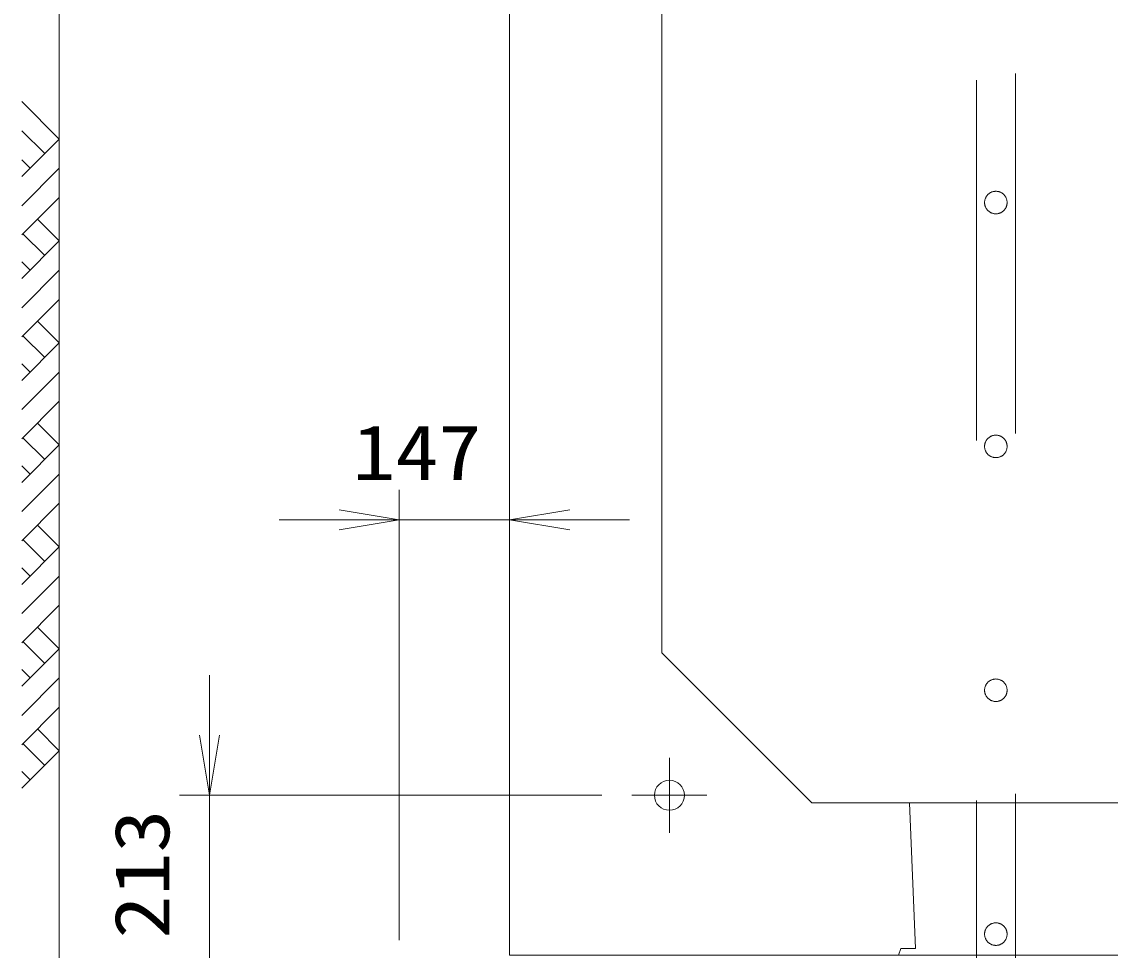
# Model space of a CAD drawing. Units: millimetres at full size. Extents: x 37600 to 71200, y 27760 to 51520.
# Drawn here: x 57747 to 59197, y 34820 to 36058 of the extents above; entities that cross this region are included whole.
import ezdxf
from ezdxf.enums import TextEntityAlignment as Align

# ---------------------------------------------------------------- set-up
doc = ezdxf.new("R2010")
doc.units = ezdxf.units.MM
doc.header["$LTSCALE"] = 80.0044
doc.linetypes.add('CHAIN', pattern=[18.5, 12, -1.5, 3.5, -1.5])
doc.linetypes.add('DASHED_SPACED', pattern=[12, 6, -6])
for name, color, linetype, lineweight in [('0_2', 4, 'Continuous', 13), ('FRP', 4, 'DASHED_SPACED', 13), ('寸法', 6, 'Continuous', 13), ('ﾊｯﾁﾝｸﾞ', 4, 'Continuous', 9)]:
    doc.layers.add(name, color=color, linetype=linetype, lineweight=lineweight)
doc.styles.add('ＭＳ ゴシック', font='')
doc.styles.get('ＭＳ ゴシック').set_extended_font_data('MS Gothic')

# ---------------------------------------------------------------- blocks, each defined once
blk = doc.blocks.new('open_arrow')
at = {"color": 0, "linetype": 'Continuous', "lineweight": -2}
blk.add_lwpolyline([(7.5, 1.25), (0, 0), (7.5, -1.25)], dxfattribs=at)

msp = doc.modelspace()

# ---------------------------------------------------------------- linework, layer by layer
at = {"layer": '0_2', "color": 2, "linetype": 'CHAIN'}
for p, q in [((58610, 34977), (58610, 35077)), ((58560, 35027), (58660, 35027))]:
    msp.add_line(p, q, dxfattribs=at)
at = {"layer": '0_2', "color": 3}
for points in [[(58397, 34814), (62003, 34814), (62003, 37270), (58397, 37270)], [(58800, 35017), (61600, 35017), (61800, 35217), (61800, 36867), (61600, 37067), (58800, 37067), (58600, 36867), (58600, 35217)], [(59562.24, 34823), (59581.52, 34823), (59584.52, 34814), (58915.48, 34814), (58918.48, 34823), (58937.76, 34823), (58930, 35017), (59570, 35017)]]:
    msp.add_lwpolyline(points, close=True, dxfattribs=at)
at = {"layer": '0_2'}
msp.add_lwpolyline([(58250, 34494), (57797, 34494), (57797, 36494)], dxfattribs=at)
at = {"layer": '0_2', "color": 3}
msp.add_circle((58610, 35027), 20, dxfattribs=at)
at = {"layer": 'FRP'}
msp.add_lwpolyline([(59019, 37900), (59019, 34549), (59071, 34549), (59071, 38020), (59019, 38020), (59019, 37932), (59034, 37932), (59034, 37945)], dxfattribs=at)
for centre in [(59045, 35817), (59045, 35492), (59045, 35167), (59045, 34842)]:
    msp.add_circle(centre, 15, dxfattribs=at)
at = {"layer": '寸法'}
for p, q in [((58250, 34834), (58250, 35434)), ((58397, 34854), (58397, 35434)), ((58557, 35394), (58090, 35394)), ((57997, 34654), (57997, 35187)), ((58520, 35027), (57957, 35027))]:
    msp.add_line(p, q, dxfattribs=at)
at = {"layer": 'ﾊｯﾁﾝｸﾞ'}
for p, q in [((57747, 35951.65), (57797, 35901.65)), ((57747, 35912.76), (57777.56, 35882.2)), ((57797, 35901.65), (57747, 35851.65)), ((57747, 35873.87), (57758.11, 35862.76)), ((57797, 35862.76), (57747, 35812.76)), ((57797, 35823.87), (57747, 35773.87)), ((57767.95, 35794.82), (57797, 35765.76)), ((57748.5, 35775.37), (57777.56, 35746.32)), ((57797, 35765.76), (57747, 35715.76)), ((57747, 35737.98), (57758.11, 35726.87)), ((57797, 35726.87), (57747, 35676.87)), ((57797, 35687.98), (57747, 35637.98)), ((57767.95, 35658.93), (57797, 35629.88)), ((57748.5, 35639.49), (57777.56, 35610.44)), ((57797, 35629.88), (57747, 35579.88)), ((57747, 35602.1), (57758.11, 35590.99)), ((57797, 35590.99), (57747, 35540.99)), ((57797, 35552.1), (57747, 35502.1)), ((57767.95, 35523.05), (57797, 35494)), ((57797, 35494), (57747, 35444)), ((57748.5, 35503.61), (57777.56, 35474.56)), ((57747, 35466.22), (57758.11, 35455.11)), ((57797, 35455.11), (57747, 35405.11)), ((57797, 35416.22), (57747, 35366.22)), ((57767.95, 35387.17), (57797, 35358.12)), ((57748.5, 35367.72), (57777.56, 35338.67)), ((57797, 35358.12), (57747, 35308.12)), ((57747, 35330.34), (57758.11, 35319.23)), ((57797, 35319.23), (57747, 35269.23)), ((57797, 35280.34), (57747, 35230.34)), ((57767.95, 35251.29), (57797, 35222.24)), ((57748.5, 35231.84), (57777.56, 35202.79)), ((57797, 35222.24), (57747, 35172.24)), ((57747, 35194.46), (57758.11, 35183.35)), ((57797, 35183.35), (57747, 35133.35)), ((57797, 35144.46), (57747, 35094.46)), ((57767.95, 35115.41), (57797, 35086.35)), ((57797, 35086.35), (57747, 35036.35)), ((57748.5, 35095.96), (57777.56, 35066.91)), ((57747, 35058.57), (57758.11, 35047.46))]:
    msp.add_line(p, q, dxfattribs=at)

# ---------------------------------------------------------------- block references
at = {"layer": '寸法', "xscale": 10.7, "yscale": 10.7}
for p, rotation in [((58250, 35394), 180), ((57997, 35027), 90)]:
    msp.add_blockref('open_arrow', p, dxfattribs=dict(at, rotation=rotation))
msp.add_blockref('open_arrow', (58397, 35394), dxfattribs=at)

# ---------------------------------------------------------------- texts
at = {"layer": '寸法', "style": 'ＭＳ ゴシック', "width": 1.15}
msp.add_text('147', height=73.31, dxfattribs=at).set_placement((58273.5, 35484), align=Align.MIDDLE_CENTER)
msp.add_text('213', height=73.31, rotation=90, dxfattribs=at).set_placement((57907, 34922), align=Align.MIDDLE_CENTER)

doc.saveas('drawing.dxf')
